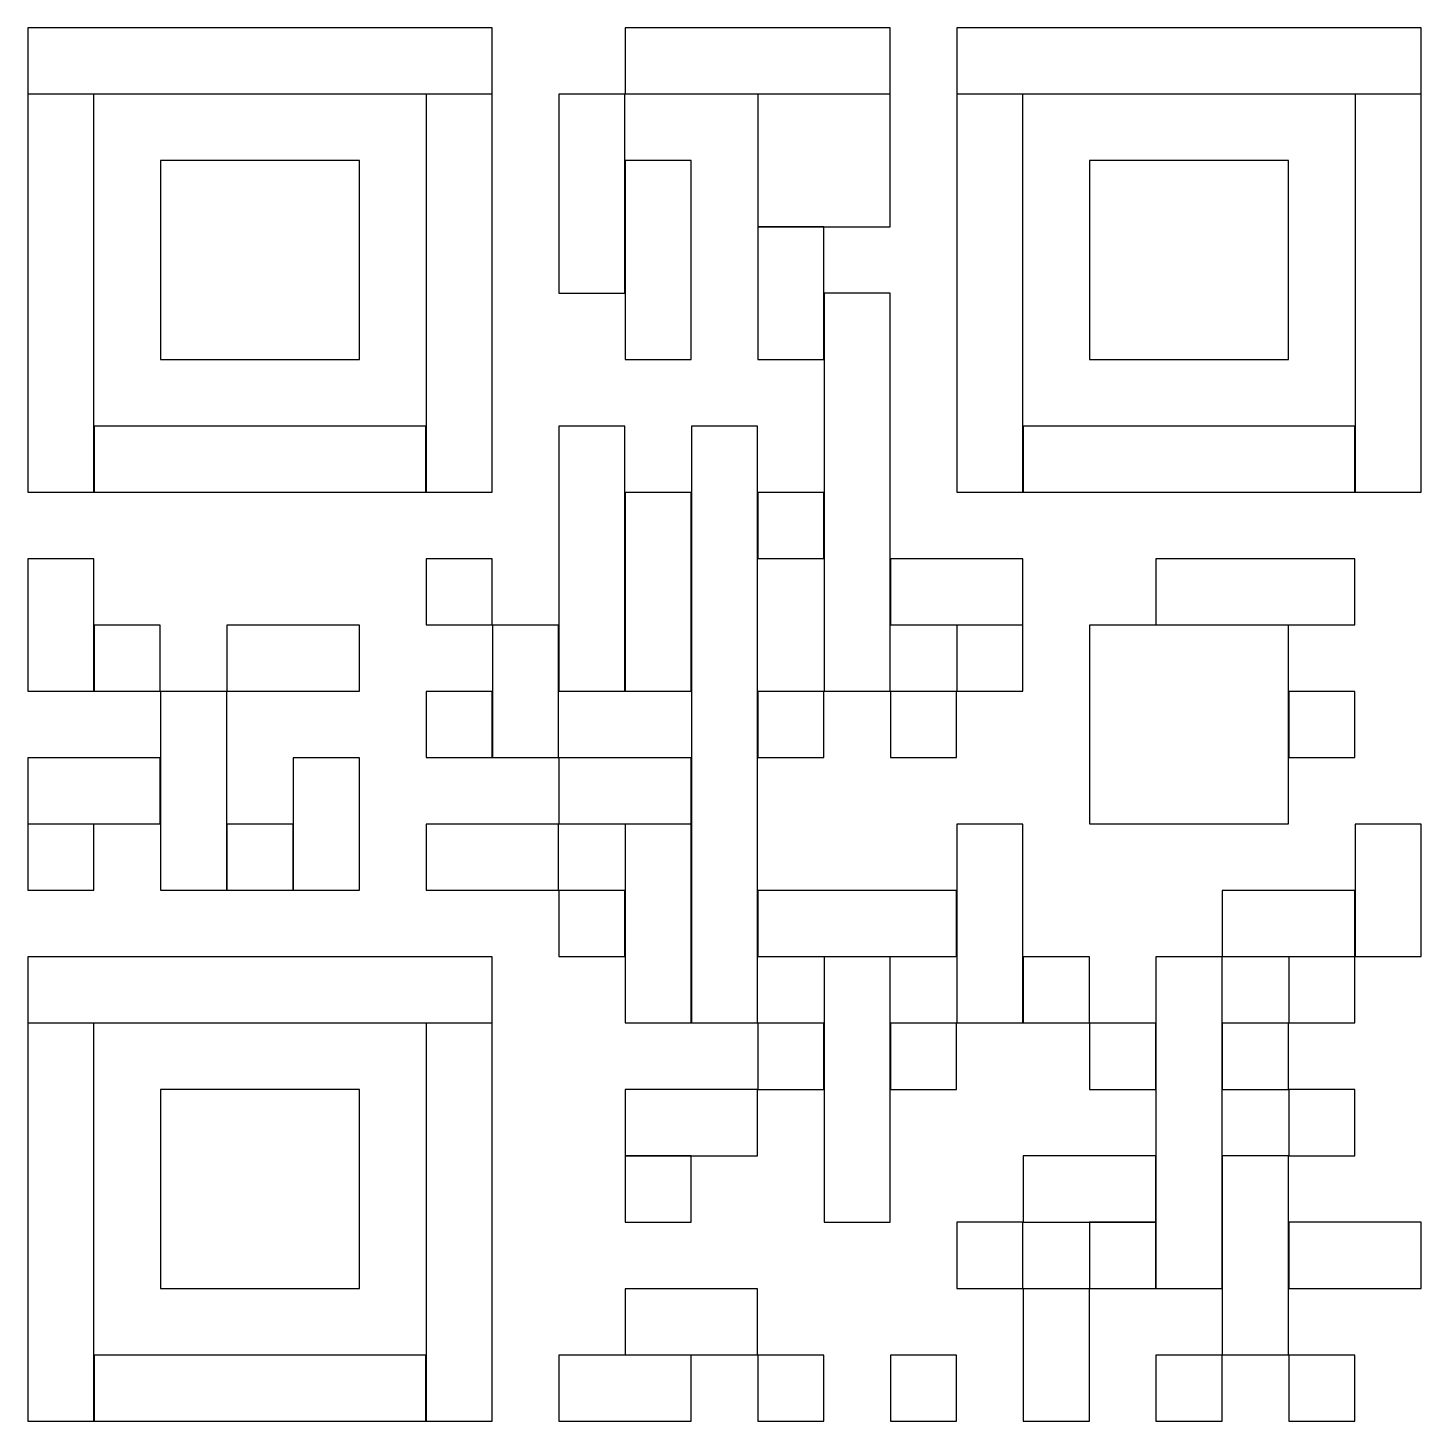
# Model space of a CAD drawing. Extents: x 39.9 to 69.9, y 220.1 to 250.1.
import ezdxf

# ---------------------------------------------------------------- set-up
doc = ezdxf.new("R2010")
doc.units = 0

msp = doc.modelspace()

# ---------------------------------------------------------------- linework, layer by layer
for p, q in [((49.890133, 250.093472), (39.906535, 250.093472)), ((39.906535, 250.093472), (39.906535, 248.672134)), ((49.890133, 248.672134), (49.890133, 250.093472)), ((58.452393, 250.093472), (52.749929, 250.093472)), ((52.749929, 250.093472), (52.749929, 248.672134)), ((58.452393, 248.672134), (58.452393, 250.093472)), ((69.868742, 250.093472), (59.885147, 250.093472)), ((59.885147, 250.093472), (59.885147, 248.672134)), ((69.868742, 248.672134), (69.868742, 250.093472)), ((39.906535, 248.672134), (49.890133, 248.672134)), ((41.327873, 248.666427), (39.906535, 248.666427)), ((39.906535, 248.666427), (39.906535, 240.109874)), ((41.327873, 240.109874), (41.327873, 248.666427)), ((49.890133, 248.666427), (48.468798, 248.666427)), ((48.468798, 248.666427), (48.468798, 240.109874)), ((49.890133, 240.109874), (49.890133, 248.666427)), ((52.744219, 248.666427), (51.322884, 248.666427)), ((51.322884, 248.666427), (51.322884, 244.391004)), ((52.744219, 244.391004), (52.744219, 248.666427)), ((52.749929, 248.672134), (58.452393, 248.672134)), ((58.452393, 248.666427), (55.604015, 248.666427)), ((55.604015, 248.666427), (55.604015, 245.818048)), ((58.452393, 245.818048), (58.452393, 248.666427)), ((59.885147, 248.672134), (69.868742, 248.672134)), ((61.306479, 248.666427), (59.885147, 248.666427)), ((59.885147, 248.666427), (59.885147, 240.109874)), ((61.306479, 240.109874), (61.306479, 248.666427)), ((69.868742, 248.666427), (68.447408, 248.666427)), ((68.447408, 248.666427), (68.447408, 240.109874)), ((69.868742, 240.109874), (69.868742, 248.666427)), ((47.036047, 247.239383), (42.760624, 247.239383)), ((42.760624, 247.239383), (42.760624, 242.963963)), ((47.036047, 242.963963), (47.036047, 247.239383)), ((54.171266, 247.239383), (52.749929, 247.239383)), ((52.749929, 247.239383), (52.749929, 242.963963)), ((54.171266, 242.963963), (54.171266, 247.239383)), ((67.014654, 247.239383), (62.739231, 247.239383)), ((62.739231, 247.239383), (62.739231, 242.963963)), ((67.014654, 242.963963), (67.014654, 247.239383)), ((55.604015, 245.818048), (58.452393, 245.818048)), ((57.025349, 245.812341), (55.604015, 245.812341)), ((55.604015, 245.812341), (55.604015, 242.963963)), ((57.025349, 242.963963), (57.025349, 245.812341)), ((51.322884, 244.391004), (52.744219, 244.391004)), ((58.452393, 244.385297), (57.031059, 244.385297)), ((57.031059, 244.385297), (57.031059, 235.828744)), ((58.452393, 235.828744), (58.452393, 244.385297)), ((42.760624, 242.963963), (47.036047, 242.963963)), ((52.749929, 242.963963), (54.171266, 242.963963)), ((55.604015, 242.963963), (57.025349, 242.963963)), ((62.739231, 242.963963), (67.014654, 242.963963)), ((48.463089, 241.531211), (41.333582, 241.531211)), ((41.333582, 241.531211), (41.333582, 240.109874)), ((48.463089, 240.109874), (48.463089, 241.531211)), ((52.744219, 241.531211), (51.322884, 241.531211)), ((51.322884, 241.531211), (51.322884, 235.828744)), ((52.744219, 235.828744), (52.744219, 241.531211)), ((55.598307, 241.531211), (54.17697, 241.531211)), ((54.17697, 241.531211), (54.17697, 228.693528)), ((55.598307, 228.693528), (55.598307, 241.531211)), ((68.441698, 241.531211), (61.312189, 241.531211)), ((61.312189, 241.531211), (61.312189, 240.109874)), ((68.441698, 240.109874), (68.441698, 241.531211)), ((39.906535, 240.109874), (41.327873, 240.109874)), ((41.333582, 240.109874), (48.463089, 240.109874)), ((48.468798, 240.109874), (49.890133, 240.109874)), ((54.171266, 240.104167), (52.749929, 240.104167)), ((52.749929, 240.104167), (52.749929, 235.828744)), ((54.171266, 235.828744), (54.171266, 240.104167)), ((57.025349, 240.104167), (55.604015, 240.104167)), ((55.604015, 240.104167), (55.604015, 238.682832)), ((57.025349, 238.682832), (57.025349, 240.104167)), ((59.885147, 240.109874), (61.306479, 240.109874)), ((61.312189, 240.109874), (68.441698, 240.109874)), ((68.447408, 240.109874), (69.868742, 240.109874)), ((41.327873, 238.677123), (39.906535, 238.677123)), ((39.906535, 238.677123), (39.906535, 235.828744)), ((41.327873, 235.828744), (41.327873, 238.677123)), ((49.890133, 238.677123), (48.468798, 238.677123)), ((48.468798, 238.677123), (48.468798, 237.255788)), ((49.890133, 237.255788), (49.890133, 238.677123)), ((55.604015, 238.682832), (57.025349, 238.682832)), ((61.306479, 238.677123), (58.4581, 238.677123)), ((58.4581, 238.677123), (58.4581, 237.255788)), ((61.306479, 237.255788), (61.306479, 238.677123)), ((68.441698, 238.677123), (64.166278, 238.677123)), ((64.166278, 238.677123), (64.166278, 237.255788)), ((68.441698, 237.255788), (68.441698, 238.677123)), ((42.754917, 237.250081), (41.333582, 237.250081)), ((41.333582, 237.250081), (41.333582, 235.828744)), ((42.754917, 235.828744), (42.754917, 237.250081)), ((47.036047, 237.250081), (44.187666, 237.250081)), ((44.187666, 237.250081), (44.187666, 235.828744)), ((47.036047, 235.828744), (47.036047, 237.250081)), ((48.468798, 237.255788), (49.890133, 237.255788)), ((51.317177, 237.250081), (49.89584, 237.250081)), ((49.89584, 237.250081), (49.89584, 234.401699)), ((51.317177, 234.401699), (51.317177, 237.250081)), ((58.4581, 237.255788), (61.306479, 237.255788)), ((61.306479, 237.250081), (59.885147, 237.250081)), ((59.885147, 237.250081), (59.885147, 235.828744)), ((61.306479, 235.828744), (61.306479, 237.250081)), ((67.014654, 237.250081), (62.739231, 237.250081)), ((62.739231, 237.250081), (62.739231, 232.974658)), ((64.166278, 237.255788), (68.441698, 237.255788)), ((67.014654, 232.974658), (67.014654, 237.250081)), ((39.906535, 235.828744), (41.327873, 235.828744)), ((41.333582, 235.828744), (42.754917, 235.828744)), ((44.181958, 235.823037), (42.760624, 235.823037)), ((42.760624, 235.823037), (42.760624, 231.547614)), ((44.181958, 231.547614), (44.181958, 235.823037)), ((44.187666, 235.828744), (47.036047, 235.828744)), ((49.890133, 235.823037), (48.468798, 235.823037)), ((48.468798, 235.823037), (48.468798, 234.401699)), ((49.890133, 234.401699), (49.890133, 235.823037)), ((51.322884, 235.828744), (52.744219, 235.828744)), ((52.749929, 235.828744), (54.171266, 235.828744)), ((57.025349, 235.823037), (55.604015, 235.823037)), ((55.604015, 235.823037), (55.604015, 234.401699)), ((57.025349, 234.401699), (57.025349, 235.823037)), ((57.031059, 235.828744), (58.452393, 235.828744)), ((59.879438, 235.823037), (58.4581, 235.823037)), ((58.4581, 235.823037), (58.4581, 234.401699)), ((59.879438, 234.401699), (59.879438, 235.823037)), ((59.885147, 235.828744), (61.306479, 235.828744)), ((68.441698, 235.823037), (67.020361, 235.823037)), ((67.020361, 235.823037), (67.020361, 234.401699)), ((68.441698, 234.401699), (68.441698, 235.823037)), ((42.754917, 234.395992), (39.906535, 234.395992)), ((39.906535, 234.395992), (39.906535, 232.974658)), ((42.754917, 232.974658), (42.754917, 234.395992)), ((47.036047, 234.395992), (45.614712, 234.395992)), ((45.614712, 234.395992), (45.614712, 231.547614)), ((47.036047, 231.547614), (47.036047, 234.395992)), ((48.468798, 234.401699), (49.890133, 234.401699)), ((49.89584, 234.401699), (51.317177, 234.401699)), ((54.171266, 234.395992), (51.322884, 234.395992)), ((51.322884, 234.395992), (51.322884, 232.974658)), ((54.171266, 232.974658), (54.171266, 234.395992)), ((55.604015, 234.401699), (57.025349, 234.401699)), ((58.4581, 234.401699), (59.879438, 234.401699)), ((67.020361, 234.401699), (68.441698, 234.401699)), ((39.906535, 232.974658), (42.754917, 232.974658)), ((41.327873, 232.968948), (39.906535, 232.968948)), ((39.906535, 232.968948), (39.906535, 231.547614)), ((41.327873, 231.547614), (41.327873, 232.968948)), ((45.609003, 232.968948), (44.187666, 232.968948)), ((44.187666, 232.968948), (44.187666, 231.547614)), ((45.609003, 231.547614), (45.609003, 232.968948)), ((51.317177, 232.968948), (48.468798, 232.968948)), ((48.468798, 232.968948), (48.468798, 231.547614)), ((51.317177, 231.547614), (51.317177, 232.968948)), ((51.322884, 232.974658), (54.171266, 232.974658)), ((54.171266, 232.968948), (52.749929, 232.968948)), ((52.749929, 232.968948), (52.749929, 228.693528)), ((54.171266, 228.693528), (54.171266, 232.968948)), ((61.306479, 232.968948), (59.885147, 232.968948)), ((59.885147, 232.968948), (59.885147, 228.693528)), ((61.306479, 228.693528), (61.306479, 232.968948)), ((62.739231, 232.974658), (67.014654, 232.974658)), ((69.868742, 232.968948), (68.447408, 232.968948)), ((68.447408, 232.968948), (68.447408, 230.120569)), ((69.868742, 230.120569), (69.868742, 232.968948)), ((39.906535, 231.547614), (41.327873, 231.547614)), ((42.760624, 231.547614), (44.181958, 231.547614)), ((44.187666, 231.547614), (45.609003, 231.547614)), ((45.614712, 231.547614), (47.036047, 231.547614)), ((48.468798, 231.547614), (51.317177, 231.547614)), ((52.744219, 231.541907), (51.322884, 231.541907)), ((51.322884, 231.541907), (51.322884, 230.120569)), ((52.744219, 230.120569), (52.744219, 231.541907)), ((59.879438, 231.541907), (55.604015, 231.541907)), ((55.604015, 231.541907), (55.604015, 230.120569)), ((59.879438, 230.120569), (59.879438, 231.541907)), ((68.441698, 231.541907), (65.593319, 231.541907)), ((65.593319, 231.541907), (65.593319, 230.120569)), ((68.441698, 230.120569), (68.441698, 231.541907)), ((49.890133, 230.114862), (39.906535, 230.114862)), ((39.906535, 230.114862), (39.906535, 228.693528)), ((49.890133, 228.693528), (49.890133, 230.114862)), ((51.322884, 230.120569), (52.744219, 230.120569)), ((55.604015, 230.120569), (59.879438, 230.120569)), ((58.452393, 230.114862), (57.031059, 230.114862)), ((57.031059, 230.114862), (57.031059, 224.412397)), ((58.452393, 224.412397), (58.452393, 230.114862)), ((62.733524, 230.114862), (61.312189, 230.114862)), ((61.312189, 230.114862), (61.312189, 228.693528)), ((62.733524, 228.693528), (62.733524, 230.114862)), ((65.587612, 230.114862), (64.166278, 230.114862)), ((64.166278, 230.114862), (64.166278, 222.985353)), ((65.587612, 222.985353), (65.587612, 230.114862)), ((65.593319, 230.120569), (68.441698, 230.120569)), ((68.441698, 230.114862), (67.020361, 230.114862)), ((67.020361, 230.114862), (67.020361, 228.693528)), ((68.441698, 228.693528), (68.441698, 230.114862)), ((68.447408, 230.120569), (69.868742, 230.120569)), ((39.906535, 228.693528), (49.890133, 228.693528)), ((41.327873, 228.687818), (39.906535, 228.687818)), ((39.906535, 228.687818), (39.906535, 220.131267)), ((41.327873, 220.131267), (41.327873, 228.687818)), ((49.890133, 228.687818), (48.468798, 228.687818)), ((48.468798, 228.687818), (48.468798, 220.131267)), ((49.890133, 220.131267), (49.890133, 228.687818)), ((52.749929, 228.693528), (54.171266, 228.693528)), ((54.17697, 228.693528), (55.598307, 228.693528)), ((57.025349, 228.687818), (55.604015, 228.687818)), ((55.604015, 228.687818), (55.604015, 227.266483)), ((57.025349, 227.266483), (57.025349, 228.687818)), ((59.879438, 228.687818), (58.4581, 228.687818)), ((58.4581, 228.687818), (58.4581, 227.266483)), ((59.879438, 227.266483), (59.879438, 228.687818)), ((59.885147, 228.693528), (61.306479, 228.693528)), ((61.312189, 228.693528), (62.733524, 228.693528)), ((64.160568, 228.687818), (62.739231, 228.687818)), ((62.739231, 228.687818), (62.739231, 227.266483)), ((64.160568, 227.266483), (64.160568, 228.687818)), ((67.014654, 228.687818), (65.593319, 228.687818)), ((65.593319, 228.687818), (65.593319, 227.266483)), ((67.014654, 227.266483), (67.014654, 228.687818)), ((67.020361, 228.693528), (68.441698, 228.693528)), ((47.036047, 227.260776), (42.760624, 227.260776)), ((42.760624, 227.260776), (42.760624, 222.985353)), ((47.036047, 222.985353), (47.036047, 227.260776)), ((55.598307, 227.260776), (52.749929, 227.260776)), ((52.749929, 227.260776), (52.749929, 225.839439)), ((55.598307, 225.839439), (55.598307, 227.260776)), ((55.604015, 227.266483), (57.025349, 227.266483)), ((58.4581, 227.266483), (59.879438, 227.266483)), ((62.739231, 227.266483), (64.160568, 227.266483)), ((65.593319, 227.266483), (67.014654, 227.266483)), ((68.441698, 227.260776), (67.020361, 227.260776)), ((67.020361, 227.260776), (67.020361, 225.839439)), ((68.441698, 225.839439), (68.441698, 227.260776)), ((52.749929, 225.839439), (55.598307, 225.839439)), ((54.171266, 225.833732), (52.749929, 225.833732)), ((52.749929, 225.833732), (52.749929, 224.412397)), ((54.171266, 224.412397), (54.171266, 225.833732)), ((64.160568, 225.833732), (61.312189, 225.833732)), ((61.312189, 225.833732), (61.312189, 224.412397)), ((64.160568, 224.412397), (64.160568, 225.833732)), ((67.014654, 225.833732), (65.593319, 225.833732)), ((65.593319, 225.833732), (65.593319, 221.558309)), ((67.014654, 221.558309), (67.014654, 225.833732)), ((67.020361, 225.839439), (68.441698, 225.839439)), ((52.749929, 224.412397), (54.171266, 224.412397)), ((57.031059, 224.412397), (58.452393, 224.412397)), ((61.306479, 224.406688), (59.885147, 224.406688)), ((59.885147, 224.406688), (59.885147, 222.985353)), ((61.306479, 222.985353), (61.306479, 224.406688)), ((61.312189, 224.412397), (64.160568, 224.412397)), ((64.160568, 224.406688), (62.739231, 224.406688)), ((62.739231, 224.406688), (62.739231, 222.985353)), ((64.160568, 222.985353), (64.160568, 224.406688)), ((69.868742, 224.406688), (67.020361, 224.406688)), ((67.020361, 224.406688), (67.020361, 222.985353)), ((69.868742, 222.985353), (69.868742, 224.406688)), ((42.760624, 222.985353), (47.036047, 222.985353)), ((55.598307, 222.979643), (52.749929, 222.979643)), ((52.749929, 222.979643), (52.749929, 221.558309)), ((55.598307, 221.558309), (55.598307, 222.979643)), ((59.885147, 222.985353), (61.306479, 222.985353)), ((62.733524, 222.979643), (61.312189, 222.979643)), ((61.312189, 222.979643), (61.312189, 220.131267)), ((62.733524, 220.131267), (62.733524, 222.979643)), ((62.739231, 222.985353), (64.160568, 222.985353)), ((64.166278, 222.985353), (65.587612, 222.985353)), ((67.020361, 222.985353), (69.868742, 222.985353)), ((48.463089, 221.552602), (41.333582, 221.552602)), ((41.333582, 221.552602), (41.333582, 220.131267)), ((48.463089, 220.131267), (48.463089, 221.552602)), ((54.171266, 221.552602), (51.322884, 221.552602)), ((51.322884, 221.552602), (51.322884, 220.131267)), ((52.749929, 221.558309), (55.598307, 221.558309)), ((54.171266, 220.131267), (54.171266, 221.552602)), ((57.025349, 221.552602), (55.604015, 221.552602)), ((55.604015, 221.552602), (55.604015, 220.131267)), ((57.025349, 220.131267), (57.025349, 221.552602)), ((59.879438, 221.552602), (58.4581, 221.552602)), ((58.4581, 221.552602), (58.4581, 220.131267)), ((59.879438, 220.131267), (59.879438, 221.552602)), ((65.587612, 221.552602), (64.166278, 221.552602)), ((64.166278, 221.552602), (64.166278, 220.131267)), ((65.587612, 220.131267), (65.587612, 221.552602)), ((65.593319, 221.558309), (67.014654, 221.558309)), ((68.441698, 221.552602), (67.020361, 221.552602)), ((67.020361, 221.552602), (67.020361, 220.131267)), ((68.441698, 220.131267), (68.441698, 221.552602)), ((39.906535, 220.131267), (41.327873, 220.131267)), ((41.333582, 220.131267), (48.463089, 220.131267)), ((48.468798, 220.131267), (49.890133, 220.131267)), ((51.322884, 220.131267), (54.171266, 220.131267)), ((55.604015, 220.131267), (57.025349, 220.131267)), ((58.4581, 220.131267), (59.879438, 220.131267)), ((61.312189, 220.131267), (62.733524, 220.131267)), ((64.166278, 220.131267), (65.587612, 220.131267)), ((67.020361, 220.131267), (68.441698, 220.131267))]:
    msp.add_line(p, q)

doc.saveas('drawing.dxf')
